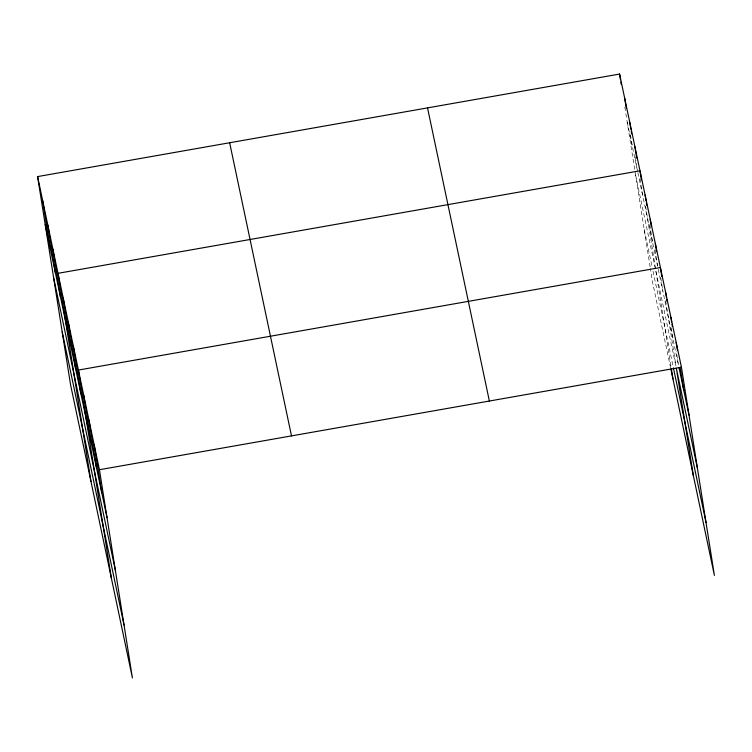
<?xml version="1.0" encoding="UTF-8"?>
<svg xmlns="http://www.w3.org/2000/svg" width="752" height="752" viewBox="0 0 752 752"><rect width="100%" height="100%" fill="white"/><g stroke="black" fill="none" stroke-linecap="round" stroke-linejoin="round"><path stroke-width="0.56" stroke-dasharray="3.76 2.82" d="M627.187 122.021L637.386 170.384L635.214 156.679M637.846 172.584L657.558 266.02M658.254 269.319L678.501 365.322L676.339 351.616M635.562 174.906L675.907 366.177M644.191 229.388L652.069 266.763M652.999 271.162L673.172 366.797M670.652 368.019L652.567 282.273L650.377 268.473M671.263 327.844L673.247 340.402M665.642 300.64L676.01 366.074M660.726 277.601L662.888 291.306M655.077 249.993L657.615 265.982M649.794 224.66L652.689 242.934M645.601 206.189L671.151 367.512M639.952 178.581L642.49 194.571M630.477 134.777L632.282 146.198M624.827 107.169L650.198 267.327"/><path stroke-width="1.13" d="M37.6 176.588L99.433 469.727L132.418 677.947L70.575 384.808L37.6 176.588L619.582 74.053L681.425 367.192L714.4 575.412L670.887 369.119M99.433 469.727L681.425 367.192M678.981 367.587L689.02 415.16M697.395 468.045L676.368 368.377L693.372 475.743M673.407 367.897L706.025 522.527M427.531 107.884L489.364 401.023M229.651 142.748L291.494 435.887M45.195 224.557L107.038 517.696M53.571 277.441L115.413 570.58M62.2 331.923L124.042 625.062M676.161 342.273L677.43 350.263M680.146 367.399L683.765 390.241M670.906 317.353L671.63 321.922M671.997 324.206L672.354 326.49M665.652 292.434L666.375 297.002M666.742 299.287L667.099 301.571M661.845 276.661L660.397 267.524L78.415 370.059L111.39 578.279M655.293 243.338L656.562 251.328M650.198 219.152L651.279 226.004M645.094 194.965L645.996 200.681M646.363 202.965L646.72 205.249M641.437 179.925L639.99 170.789L58.007 273.324L90.983 481.543M671.329 368.659L672.974 379.008M634.885 146.602L636.7 158.023M629.791 122.416L630.872 129.269M631.238 131.553L631.595 133.837M624.686 98.23L626.313 108.514M619.582 74.053L620.485 79.759M620.851 82.043L621.208 84.327M94.179 444.808L101.774 492.776M88.924 419.898L96.519 467.857M83.669 394.979L91.265 442.947M73.311 345.873L80.906 393.841M68.206 321.696L75.802 369.655M63.112 297.51L70.707 345.478M52.903 249.138L60.498 297.106M47.799 224.961L55.404 272.92M42.704 200.775L50.299 248.743"/></g></svg>
